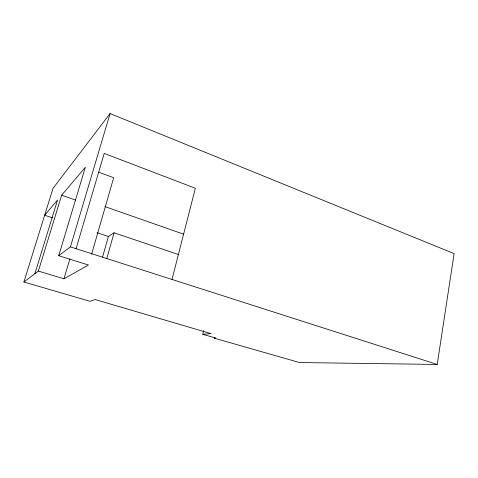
<?xml version="1.0" encoding="UTF-8"?>
<svg xmlns="http://www.w3.org/2000/svg" width="478" height="478" viewBox="0 0 478 478"><rect width="100%" height="100%" fill="white"/><g stroke="black" fill="none" stroke-linecap="round" stroke-linejoin="round"><path stroke-width="0.72" d="M202.786 334.283L215.548 338.018L214.126 338.113L299.461 362.539L437.221 364.445L454.1 253.627L110.077 113.555L53.01 188.362L23.9 282.008L89.989 301.319L95.2 299.563L210.947 333.608L202.786 334.283L203.652 330.674M172.008 279.445L195.353 188.248L104.204 153.414L76.086 248.703M106.761 258.64L114.063 232.798L178.766 254.619M102.537 257.158L108.41 236.502L114.063 232.798M91.579 254.29L113.68 177.738L98.48 172.116M23.9 282.008L38.371 271.086L63.974 278.788L69.907 258.783M63.974 278.788L88.484 265.027L58.74 255.706L70.421 246.887L110.077 113.555M58.74 255.706L85.347 167.258L61.644 195.203L38.371 271.086M34.876 273.721L57.557 200.019L44.663 215.22L52.455 217.825M70.421 246.887L437.221 364.445M97.076 232.72L108.41 236.502M61.644 195.203L75.679 200.097M104.987 206.604L183.654 234.202"/></g></svg>
